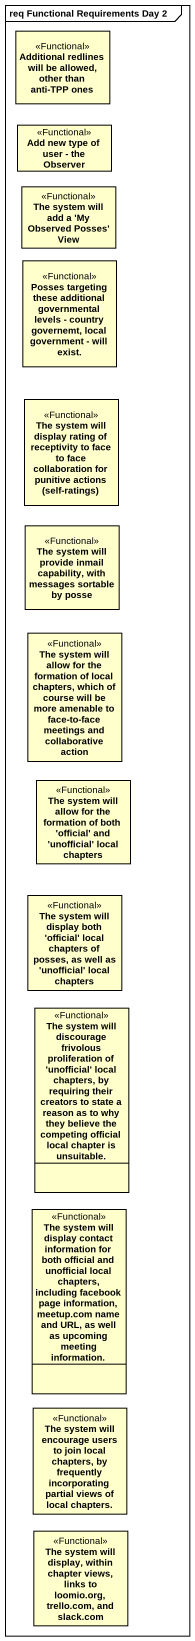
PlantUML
@startuml
mainframe req Functional Requirements Day 2
hide circle
hide empty members
class "Additional redlines will be allowed, other than anti-TPP ones" as Additional_redlines_will_be <<Functional>>
class "Add new type of user - the Observer" as Add_new_type_of_user_the <<Functional>>
class "The system will add a 'My Observed Posses' View" as The_system_will_add_a_My <<Functional>>
class "Posses targeting these additional governmental levels - country governemt, local government - will exist." as Posses_targeting_these <<Functional>>
class "The system will display rating of receptivity to face to face collaboration for punitive actions (self-ratings)" as The_system_will_display <<Functional>>
class "The system will provide inmail capability, with messages sortable by posse" as The_system_will_provide <<Functional>>
class "The system will allow for the formation of local chapters, which of course will be more amenable to face-to-face meetings and collaborative action" as The_system_will_allow_for <<Functional>>
class "The system will allow for the formation of both 'official' and 'unofficial' local chapters" as The_system_will_allow_for_2 <<Functional>>
class "The system will display both 'official' local chapters of posses, as well as 'unofficial' local chapters" as The_system_will_display_2 <<Functional>>
class "The system will discourage frivolous proliferation of 'unofficial' local chapters, by requiring their creators to state a reason as to why they believe the competing official local chapter is unsuitable." as The_system_will_discourage <<Functional>>
class "The system will display contact information for both official and unofficial local chapters, including facebook page information, meetup.com name and URL, as well as upcoming meeting information." as The_system_will_display_3 <<Functional>>
class "The system will encourage users to join local chapters, by frequently incorporating partial views of local chapters." as The_system_will_encourage <<Functional>>
class "The system will display, within chapter views, links to loomio.org, trello.com, and slack.com" as The_system_will_display_4 <<Functional>>
@enduml
